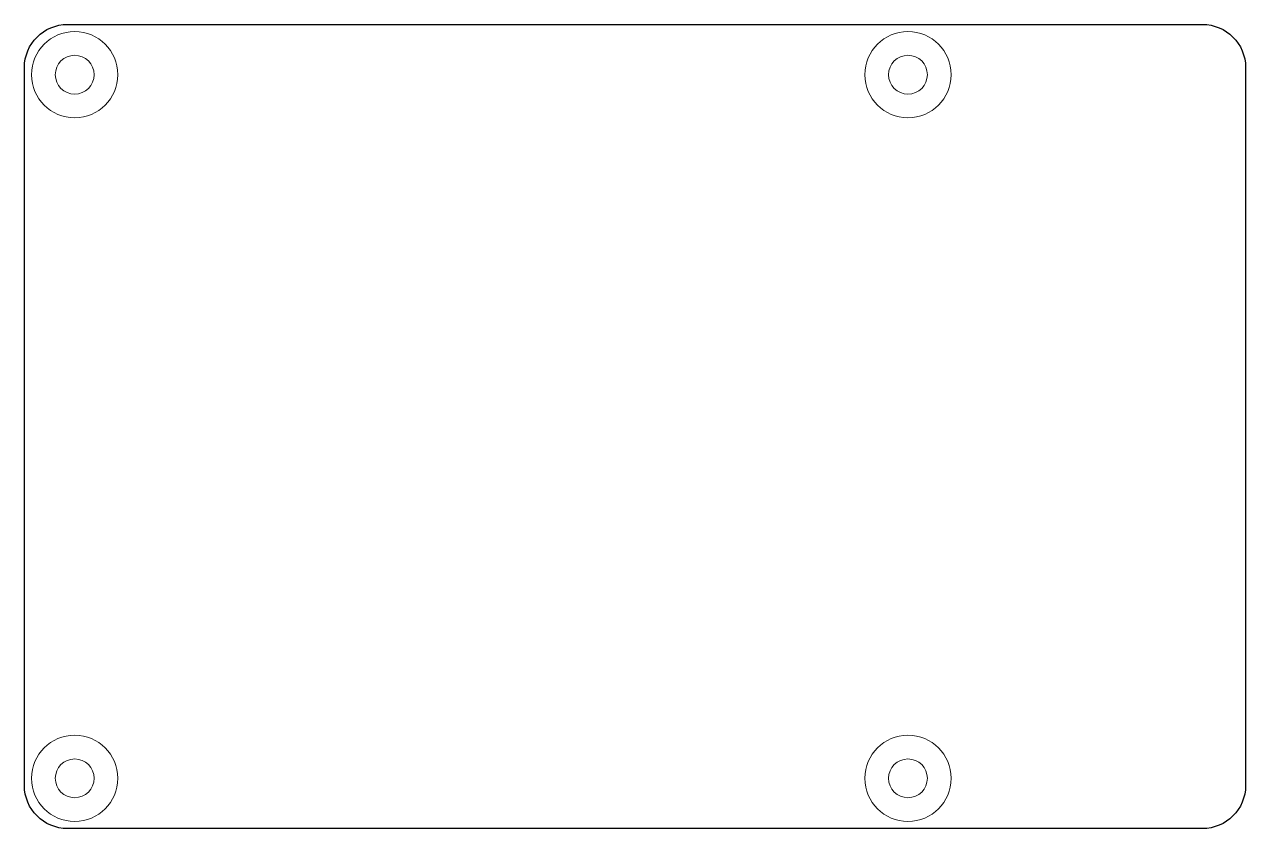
# Model space of a CAD drawing. Header units: millimetres. Extents: x 1176.3 to 1261.3, y 2322.1 to 2378.1.
import ezdxf

# ---------------------------------------------------------------- set-up
doc = ezdxf.new("R2010")
doc.units = ezdxf.units.MM
doc.header["$MEASUREMENT"] = 0
doc.layers.get('0').update_dxf_attribs({"lineweight": 0})
doc.layers.add('BOARD_OUTLINE', color=7, linetype='Continuous', lineweight=0)

msp = doc.modelspace()

# ---------------------------------------------------------------- linework, layer by layer
at = {"color": 18, "lineweight": 0, "true_color": 0x000000}
for centre, radius in [((1179.832, 2374.646), 3), ((1237.832, 2374.646), 3), ((1179.832, 2374.646), 1.35), ((1237.832, 2374.646), 1.35), ((1179.832, 2325.646), 3), ((1237.832, 2325.646), 3), ((1179.832, 2325.646), 1.35), ((1237.832, 2325.646), 1.35)]:
    msp.add_circle(centre, radius, dxfattribs=at)
at = {"layer": 'BOARD_OUTLINE', "color": 85, "lineweight": 25, "true_color": 0x5f994c}
msp.add_open_spline([(1179.332, 2322.146), (1179.332, 2322.146), (1258.332, 2322.146), (1258.332, 2322.146), (1259.989, 2322.146), (1261.332, 2323.49), (1261.332, 2325.146), (1261.332, 2325.146), (1261.332, 2325.146), (1261.332, 2325.146), (1261.332, 2325.146), (1261.332, 2375.146), (1261.332, 2375.146), (1261.332, 2376.803), (1259.989, 2378.146), (1258.332, 2378.146), (1258.332, 2378.146), (1258.332, 2378.146), (1258.332, 2378.146), (1258.332, 2378.146), (1179.332, 2378.146), (1179.332, 2378.146), (1177.676, 2378.146), (1176.332, 2376.803), (1176.332, 2375.146), (1176.332, 2375.146), (1176.332, 2375.146), (1176.332, 2375.146), (1176.332, 2375.146), (1176.332, 2325.146), (1176.332, 2325.146), (1176.332, 2323.49), (1177.676, 2322.146), (1179.332, 2322.146), (1179.332, 2322.146), (1179.332, 2322.146), (1179.332, 2322.146)], degree=3, knots=[0, 0, 0, 0, 1, 1, 1, 2, 2, 2, 3, 3, 3, 4, 4, 4, 5, 5, 5, 6, 6, 6, 7, 7, 7, 8, 8, 8, 9, 9, 9, 10, 10, 10, 11, 11, 11, 12, 12, 12, 12], dxfattribs=at)

doc.saveas('drawing.dxf')
